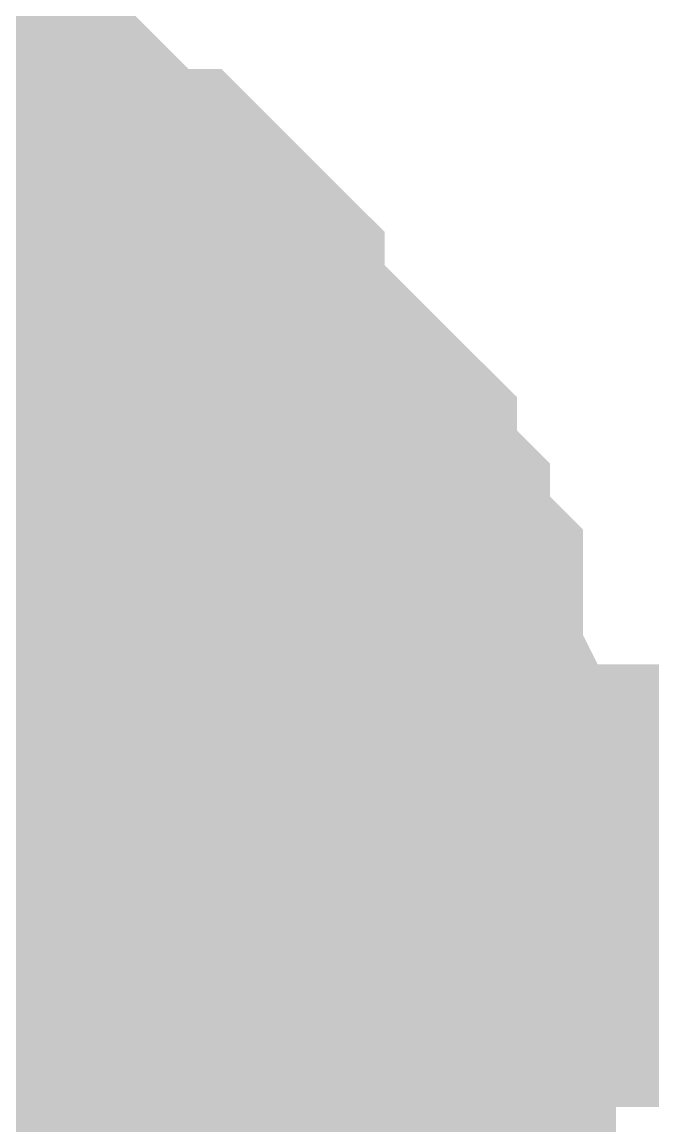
# Model space of a CAD drawing. Header units: inches. Extents: x 0 to 594, y 0 to 420.
# Drawn here: x 502.766 to 503.193, y 227.33 to 228.077 of the extents above; entities that cross this region are included whole.
import ezdxf

# ---------------------------------------------------------------- set-up
doc = ezdxf.new("R2010")
doc.units = ezdxf.units.IN
doc.layers.add('Sheet', color=255, linetype='Continuous')

msp = doc.modelspace()

# ---------------------------------------------------------------- linework, layer by layer
at = {"layer": 'Sheet'}
for points in [[(502.61539, 228.00768, 0.29972, 0.29972, 0), (502.63778, 227.98528, 0.29972, 0.29972, 0), (502.66018, 227.98528, 0.29972, 0.29972, 0), (502.68258, 227.98528, 0.29972, 0.29972, 0), (502.70498, 227.96288, 0.29972, 0.29972, 0), (502.72738, 227.96288, 0.29972, 0.29972, 0), (502.74977, 227.94049, 0.29972, 0.29972, 0), (502.77217, 227.94049, 0.29972, 0.29972, 0), (502.79457, 227.91809, 0.29972, 0.29972, 0), (502.81697, 227.89569, 0.29972, 0.29972, 0), (502.83937, 227.89569, 0.29972, 0.29972, 0), (502.86177, 227.87329, 0.29972, 0.29972, 0), (502.86177, 227.8509, 0.29972, 0.29972, 0), (502.88416, 227.8285, 0.29972, 0.29972, 0), (502.90656, 227.8061, 0.29972, 0.29972, 0), (502.92896, 227.7837, 0.29972, 0.29972, 0), (502.92896, 227.7837, 0.29972, 0.29972, 0), (502.95136, 227.76131, 0.29972, 0.29972, 0), (502.95136, 227.73891, 0.29972, 0.29972, 0), (502.97376, 227.71651, 0.29972, 0.29972, 0), (502.97376, 227.69411, 0.29972, 0.29972, 0), (502.99615, 227.67172, 0.29972, 0.29972, 0), (502.99615, 227.64932, 0.29972, 0.29972, 0), (502.99615, 227.62692, 0.29972, 0.29972, 0), (503.01855, 227.58212, 0.29972, 0.29972, 0), (503.01855, 227.55973, 0.29972, 0.29972, 0), (503.01855, 227.53733, 0.29972, 0.29972, 0), (503.01855, 227.51493, 0.29972, 0.29972, 0), (503.01855, 227.49253, 0.29972, 0.29972, 0)], [(502.61539, 228.00768, 0.29972, 0.29972, 0), (502.63778, 227.98528, 0.29972, 0.29972, 0), (502.66018, 227.98528, 0.29972, 0.29972, 0), (502.68258, 227.98528, 0.29972, 0.29972, 0), (502.70498, 227.96288, 0.29972, 0.29972, 0), (502.72738, 227.96288, 0.29972, 0.29972, 0), (502.74977, 227.94049, 0.29972, 0.29972, 0), (502.77217, 227.94049, 0.29972, 0.29972, 0), (502.79457, 227.91809, 0.29972, 0.29972, 0), (502.81697, 227.89569, 0.29972, 0.29972, 0), (502.83937, 227.89569, 0.29972, 0.29972, 0), (502.86177, 227.87329, 0.29972, 0.29972, 0), (502.86177, 227.8509, 0.29972, 0.29972, 0), (502.88416, 227.8285, 0.29972, 0.29972, 0), (502.90656, 227.8061, 0.29972, 0.29972, 0), (502.92896, 227.7837, 0.29972, 0.29972, 0), (502.92896, 227.7837, 0.29972, 0.29972, 0), (502.95136, 227.76131, 0.29972, 0.29972, 0), (502.95136, 227.73891, 0.29972, 0.29972, 0), (502.97376, 227.71651, 0.29972, 0.29972, 0), (502.97376, 227.69411, 0.29972, 0.29972, 0), (502.99615, 227.67172, 0.29972, 0.29972, 0), (502.99615, 227.64932, 0.29972, 0.29972, 0), (502.99615, 227.62692, 0.29972, 0.29972, 0), (503.01855, 227.58212, 0.29972, 0.29972, 0), (503.01855, 227.55973, 0.29972, 0.29972, 0), (503.01855, 227.53733, 0.29972, 0.29972, 0), (503.01855, 227.51493, 0.29972, 0.29972, 0), (503.01855, 227.49253, 0.29972, 0.29972, 0)], [(502.61539, 228.00768, 0.29972, 0.29972, 0), (502.63778, 227.98528, 0.29972, 0.29972, 0), (502.66018, 227.98528, 0.29972, 0.29972, 0), (502.68258, 227.98528, 0.29972, 0.29972, 0), (502.70498, 227.96288, 0.29972, 0.29972, 0), (502.72738, 227.96288, 0.29972, 0.29972, 0), (502.74977, 227.94049, 0.29972, 0.29972, 0), (502.77217, 227.94049, 0.29972, 0.29972, 0), (502.79457, 227.91809, 0.29972, 0.29972, 0), (502.81697, 227.89569, 0.29972, 0.29972, 0), (502.83937, 227.89569, 0.29972, 0.29972, 0), (502.86177, 227.87329, 0.29972, 0.29972, 0), (502.86177, 227.8509, 0.29972, 0.29972, 0), (502.88416, 227.8285, 0.29972, 0.29972, 0), (502.90656, 227.8061, 0.29972, 0.29972, 0), (502.92896, 227.7837, 0.29972, 0.29972, 0), (502.92896, 227.7837, 0.29972, 0.29972, 0), (502.95136, 227.76131, 0.29972, 0.29972, 0), (502.95136, 227.73891, 0.29972, 0.29972, 0), (502.97376, 227.71651, 0.29972, 0.29972, 0), (502.97376, 227.69411, 0.29972, 0.29972, 0), (502.99615, 227.67172, 0.29972, 0.29972, 0), (502.99615, 227.64932, 0.29972, 0.29972, 0), (502.99615, 227.62692, 0.29972, 0.29972, 0), (503.01855, 227.58212, 0.29972, 0.29972, 0), (503.01855, 227.55973, 0.29972, 0.29972, 0), (503.01855, 227.53733, 0.29972, 0.29972, 0), (503.01855, 227.51493, 0.29972, 0.29972, 0), (503.01855, 227.49253, 0.29972, 0.29972, 0)], [(502.61539, 228.00768, 0.29972, 0.29972, 0), (502.63778, 227.98528, 0.29972, 0.29972, 0), (502.66018, 227.98528, 0.29972, 0.29972, 0), (502.68258, 227.98528, 0.29972, 0.29972, 0), (502.70498, 227.96288, 0.29972, 0.29972, 0), (502.72738, 227.96288, 0.29972, 0.29972, 0), (502.74977, 227.94049, 0.29972, 0.29972, 0), (502.77217, 227.94049, 0.29972, 0.29972, 0), (502.79457, 227.91809, 0.29972, 0.29972, 0), (502.81697, 227.89569, 0.29972, 0.29972, 0), (502.83937, 227.89569, 0.29972, 0.29972, 0), (502.86177, 227.87329, 0.29972, 0.29972, 0), (502.86177, 227.8509, 0.29972, 0.29972, 0), (502.88416, 227.8285, 0.29972, 0.29972, 0), (502.90656, 227.8061, 0.29972, 0.29972, 0), (502.92896, 227.7837, 0.29972, 0.29972, 0), (502.92896, 227.7837, 0.29972, 0.29972, 0), (502.95136, 227.76131, 0.29972, 0.29972, 0), (502.95136, 227.73891, 0.29972, 0.29972, 0), (502.97376, 227.71651, 0.29972, 0.29972, 0), (502.97376, 227.69411, 0.29972, 0.29972, 0), (502.99615, 227.67172, 0.29972, 0.29972, 0), (502.99615, 227.64932, 0.29972, 0.29972, 0), (502.99615, 227.62692, 0.29972, 0.29972, 0), (503.01855, 227.58212, 0.29972, 0.29972, 0), (503.01855, 227.55973, 0.29972, 0.29972, 0), (503.01855, 227.53733, 0.29972, 0.29972, 0), (503.01855, 227.51493, 0.29972, 0.29972, 0), (503.01855, 227.49253, 0.29972, 0.29972, 0)], [(502.61539, 228.00768, 0.29972, 0.29972, 0), (502.63778, 227.98528, 0.29972, 0.29972, 0), (502.66018, 227.98528, 0.29972, 0.29972, 0), (502.68258, 227.98528, 0.29972, 0.29972, 0), (502.70498, 227.96288, 0.29972, 0.29972, 0), (502.72738, 227.96288, 0.29972, 0.29972, 0), (502.74977, 227.94049, 0.29972, 0.29972, 0), (502.77217, 227.94049, 0.29972, 0.29972, 0), (502.79457, 227.91809, 0.29972, 0.29972, 0), (502.81697, 227.89569, 0.29972, 0.29972, 0), (502.83937, 227.89569, 0.29972, 0.29972, 0), (502.86177, 227.87329, 0.29972, 0.29972, 0), (502.86177, 227.8509, 0.29972, 0.29972, 0), (502.88416, 227.8285, 0.29972, 0.29972, 0), (502.90656, 227.8061, 0.29972, 0.29972, 0), (502.92896, 227.7837, 0.29972, 0.29972, 0), (502.92896, 227.7837, 0.29972, 0.29972, 0), (502.95136, 227.76131, 0.29972, 0.29972, 0), (502.95136, 227.73891, 0.29972, 0.29972, 0), (502.97376, 227.71651, 0.29972, 0.29972, 0), (502.97376, 227.69411, 0.29972, 0.29972, 0), (502.99615, 227.67172, 0.29972, 0.29972, 0), (502.99615, 227.64932, 0.29972, 0.29972, 0), (502.99615, 227.62692, 0.29972, 0.29972, 0), (503.01855, 227.58212, 0.29972, 0.29972, 0), (503.01855, 227.55973, 0.29972, 0.29972, 0), (503.01855, 227.53733, 0.29972, 0.29972, 0), (503.01855, 227.51493, 0.29972, 0.29972, 0), (503.01855, 227.49253, 0.29972, 0.29972, 0)], [(502.61539, 228.00768, 0.29972, 0.29972, 0), (502.63778, 227.98528, 0.29972, 0.29972, 0), (502.66018, 227.98528, 0.29972, 0.29972, 0), (502.68258, 227.98528, 0.29972, 0.29972, 0), (502.70498, 227.96288, 0.29972, 0.29972, 0), (502.72738, 227.96288, 0.29972, 0.29972, 0), (502.74977, 227.94049, 0.29972, 0.29972, 0), (502.77217, 227.94049, 0.29972, 0.29972, 0), (502.79457, 227.91809, 0.29972, 0.29972, 0), (502.81697, 227.89569, 0.29972, 0.29972, 0), (502.83937, 227.89569, 0.29972, 0.29972, 0), (502.86177, 227.87329, 0.29972, 0.29972, 0), (502.86177, 227.8509, 0.29972, 0.29972, 0), (502.88416, 227.8285, 0.29972, 0.29972, 0), (502.90656, 227.8061, 0.29972, 0.29972, 0), (502.92896, 227.7837, 0.29972, 0.29972, 0), (502.92896, 227.7837, 0.29972, 0.29972, 0), (502.95136, 227.76131, 0.29972, 0.29972, 0), (502.95136, 227.73891, 0.29972, 0.29972, 0), (502.97376, 227.71651, 0.29972, 0.29972, 0), (502.97376, 227.69411, 0.29972, 0.29972, 0), (502.99615, 227.67172, 0.29972, 0.29972, 0), (502.99615, 227.64932, 0.29972, 0.29972, 0), (502.99615, 227.62692, 0.29972, 0.29972, 0), (503.01855, 227.58212, 0.29972, 0.29972, 0), (503.01855, 227.55973, 0.29972, 0.29972, 0), (503.01855, 227.53733, 0.29972, 0.29972, 0), (503.01855, 227.51493, 0.29972, 0.29972, 0), (503.01855, 227.49253, 0.29972, 0.29972, 0)], [(502.61539, 228.00768, 0.29972, 0.29972, 0), (502.63778, 227.98528, 0.29972, 0.29972, 0), (502.66018, 227.98528, 0.29972, 0.29972, 0), (502.68258, 227.98528, 0.29972, 0.29972, 0), (502.70498, 227.96288, 0.29972, 0.29972, 0), (502.72738, 227.96288, 0.29972, 0.29972, 0), (502.74977, 227.94049, 0.29972, 0.29972, 0), (502.77217, 227.94049, 0.29972, 0.29972, 0), (502.79457, 227.91809, 0.29972, 0.29972, 0), (502.81697, 227.89569, 0.29972, 0.29972, 0), (502.83937, 227.89569, 0.29972, 0.29972, 0), (502.86177, 227.87329, 0.29972, 0.29972, 0), (502.86177, 227.8509, 0.29972, 0.29972, 0), (502.88416, 227.8285, 0.29972, 0.29972, 0), (502.90656, 227.8061, 0.29972, 0.29972, 0), (502.92896, 227.7837, 0.29972, 0.29972, 0), (502.92896, 227.7837, 0.29972, 0.29972, 0), (502.95136, 227.76131, 0.29972, 0.29972, 0), (502.95136, 227.73891, 0.29972, 0.29972, 0), (502.97376, 227.71651, 0.29972, 0.29972, 0), (502.97376, 227.69411, 0.29972, 0.29972, 0), (502.99615, 227.67172, 0.29972, 0.29972, 0), (502.99615, 227.64932, 0.29972, 0.29972, 0), (502.99615, 227.62692, 0.29972, 0.29972, 0), (503.01855, 227.58212, 0.29972, 0.29972, 0), (503.01855, 227.55973, 0.29972, 0.29972, 0), (503.01855, 227.53733, 0.29972, 0.29972, 0), (503.01855, 227.51493, 0.29972, 0.29972, 0), (503.01855, 227.49253, 0.29972, 0.29972, 0)], [(502.70498, 227.96288, 0.09906, 0.09906, 0), (502.72738, 227.96288, 0.09906, 0.09906, 0), (502.74977, 227.94049, 0.09906, 0.09906, 0), (502.77217, 227.94049, 0.09906, 0.09906, 0), (502.79457, 227.91809, 0.09906, 0.09906, 0), (502.81697, 227.89569, 0.09906, 0.09906, 0), (502.83937, 227.89569, 0.09906, 0.09906, 0), (502.86177, 227.87329, 0.09906, 0.09906, 0), (502.86177, 227.8509, 0.09906, 0.09906, 0), (502.88416, 227.8285, 0.09906, 0.09906, 0), (502.90656, 227.8061, 0.09906, 0.09906, 0), (502.92896, 227.7837, 0.09906, 0.09906, 0), (502.92896, 227.7837, 0.09906, 0.09906, 0), (502.95136, 227.76131, 0.09906, 0.09906, 0), (502.95136, 227.73891, 0.09906, 0.09906, 0), (502.97376, 227.71651, 0.09906, 0.09906, 0), (502.97376, 227.69411, 0.09906, 0.09906, 0), (502.99615, 227.67172, 0.09906, 0.09906, 0), (502.99615, 227.64932, 0.09906, 0.09906, 0), (502.99615, 227.62692, 0.09906, 0.09906, 0), (503.01855, 227.58212, 0.09906, 0.09906, 0), (503.01855, 227.55973, 0.09906, 0.09906, 0), (503.01855, 227.53733, 0.09906, 0.09906, 0), (503.01855, 227.51493, 0.09906, 0.09906, 0), (503.01855, 227.49253, 0.09906, 0.09906, 0)], [(502.70498, 227.96288, 0.09906, 0.09906, 0), (502.72738, 227.96288, 0.09906, 0.09906, 0), (502.74977, 227.94049, 0.09906, 0.09906, 0), (502.77217, 227.94049, 0.09906, 0.09906, 0), (502.79457, 227.91809, 0.09906, 0.09906, 0), (502.81697, 227.89569, 0.09906, 0.09906, 0), (502.83937, 227.89569, 0.09906, 0.09906, 0), (502.86177, 227.87329, 0.09906, 0.09906, 0), (502.86177, 227.8509, 0.09906, 0.09906, 0), (502.88416, 227.8285, 0.09906, 0.09906, 0), (502.90656, 227.8061, 0.09906, 0.09906, 0), (502.92896, 227.7837, 0.09906, 0.09906, 0), (502.92896, 227.7837, 0.09906, 0.09906, 0), (502.95136, 227.76131, 0.09906, 0.09906, 0), (502.95136, 227.73891, 0.09906, 0.09906, 0), (502.97376, 227.71651, 0.09906, 0.09906, 0), (502.97376, 227.69411, 0.09906, 0.09906, 0), (502.99615, 227.67172, 0.09906, 0.09906, 0), (502.99615, 227.64932, 0.09906, 0.09906, 0), (502.99615, 227.62692, 0.09906, 0.09906, 0), (503.01855, 227.58212, 0.09906, 0.09906, 0), (503.01855, 227.55973, 0.09906, 0.09906, 0), (503.01855, 227.53733, 0.09906, 0.09906, 0), (503.01855, 227.51493, 0.09906, 0.09906, 0), (503.01855, 227.49253, 0.09906, 0.09906, 0)], [(502.70498, 227.96288, 0.09906, 0.09906, 0), (502.72738, 227.96288, 0.09906, 0.09906, 0), (502.74977, 227.94049, 0.09906, 0.09906, 0), (502.77217, 227.94049, 0.09906, 0.09906, 0), (502.79457, 227.91809, 0.09906, 0.09906, 0), (502.81697, 227.89569, 0.09906, 0.09906, 0), (502.83937, 227.89569, 0.09906, 0.09906, 0), (502.86177, 227.87329, 0.09906, 0.09906, 0), (502.86177, 227.8509, 0.09906, 0.09906, 0), (502.88416, 227.8285, 0.09906, 0.09906, 0), (502.90656, 227.8061, 0.09906, 0.09906, 0), (502.92896, 227.7837, 0.09906, 0.09906, 0), (502.92896, 227.7837, 0.09906, 0.09906, 0), (502.95136, 227.76131, 0.09906, 0.09906, 0), (502.95136, 227.73891, 0.09906, 0.09906, 0), (502.97376, 227.71651, 0.09906, 0.09906, 0), (502.97376, 227.69411, 0.09906, 0.09906, 0), (502.99615, 227.67172, 0.09906, 0.09906, 0), (502.99615, 227.64932, 0.09906, 0.09906, 0), (502.99615, 227.62692, 0.09906, 0.09906, 0), (503.01855, 227.58212, 0.09906, 0.09906, 0), (503.01855, 227.55973, 0.09906, 0.09906, 0), (503.01855, 227.53733, 0.09906, 0.09906, 0), (503.01855, 227.51493, 0.09906, 0.09906, 0), (503.01855, 227.49253, 0.09906, 0.09906, 0)], [(502.70498, 227.96288, 0.09906, 0.09906, 0), (502.72738, 227.96288, 0.09906, 0.09906, 0), (502.74977, 227.94049, 0.09906, 0.09906, 0), (502.77217, 227.94049, 0.09906, 0.09906, 0), (502.79457, 227.91809, 0.09906, 0.09906, 0), (502.81697, 227.89569, 0.09906, 0.09906, 0), (502.83937, 227.89569, 0.09906, 0.09906, 0), (502.86177, 227.87329, 0.09906, 0.09906, 0), (502.86177, 227.8509, 0.09906, 0.09906, 0), (502.88416, 227.8285, 0.09906, 0.09906, 0), (502.90656, 227.8061, 0.09906, 0.09906, 0), (502.92896, 227.7837, 0.09906, 0.09906, 0), (502.92896, 227.7837, 0.09906, 0.09906, 0), (502.95136, 227.76131, 0.09906, 0.09906, 0), (502.95136, 227.73891, 0.09906, 0.09906, 0), (502.97376, 227.71651, 0.09906, 0.09906, 0), (502.97376, 227.69411, 0.09906, 0.09906, 0), (502.99615, 227.67172, 0.09906, 0.09906, 0), (502.99615, 227.64932, 0.09906, 0.09906, 0), (502.99615, 227.62692, 0.09906, 0.09906, 0), (503.01855, 227.58212, 0.09906, 0.09906, 0), (503.01855, 227.55973, 0.09906, 0.09906, 0), (503.01855, 227.53733, 0.09906, 0.09906, 0), (503.01855, 227.51493, 0.09906, 0.09906, 0), (503.01855, 227.49253, 0.09906, 0.09906, 0)], [(502.70498, 227.96288, 0.09906, 0.09906, 0), (502.72738, 227.96288, 0.09906, 0.09906, 0), (502.74977, 227.94049, 0.09906, 0.09906, 0), (502.77217, 227.94049, 0.09906, 0.09906, 0), (502.79457, 227.91809, 0.09906, 0.09906, 0), (502.81697, 227.89569, 0.09906, 0.09906, 0), (502.83937, 227.89569, 0.09906, 0.09906, 0), (502.86177, 227.87329, 0.09906, 0.09906, 0), (502.86177, 227.8509, 0.09906, 0.09906, 0), (502.88416, 227.8285, 0.09906, 0.09906, 0), (502.90656, 227.8061, 0.09906, 0.09906, 0), (502.92896, 227.7837, 0.09906, 0.09906, 0), (502.92896, 227.7837, 0.09906, 0.09906, 0), (502.95136, 227.76131, 0.09906, 0.09906, 0), (502.95136, 227.73891, 0.09906, 0.09906, 0), (502.97376, 227.71651, 0.09906, 0.09906, 0), (502.97376, 227.69411, 0.09906, 0.09906, 0), (502.99615, 227.67172, 0.09906, 0.09906, 0), (502.99615, 227.64932, 0.09906, 0.09906, 0), (502.99615, 227.62692, 0.09906, 0.09906, 0), (503.01855, 227.58212, 0.09906, 0.09906, 0), (503.01855, 227.55973, 0.09906, 0.09906, 0), (503.01855, 227.53733, 0.09906, 0.09906, 0), (503.01855, 227.51493, 0.09906, 0.09906, 0), (503.01855, 227.49253, 0.09906, 0.09906, 0)], [(502.70498, 227.96288, 0.09906, 0.09906, 0), (502.72738, 227.96288, 0.09906, 0.09906, 0), (502.74977, 227.94049, 0.09906, 0.09906, 0), (502.77217, 227.94049, 0.09906, 0.09906, 0), (502.79457, 227.91809, 0.09906, 0.09906, 0), (502.81697, 227.89569, 0.09906, 0.09906, 0), (502.83937, 227.89569, 0.09906, 0.09906, 0), (502.86177, 227.87329, 0.09906, 0.09906, 0), (502.86177, 227.8509, 0.09906, 0.09906, 0), (502.88416, 227.8285, 0.09906, 0.09906, 0), (502.90656, 227.8061, 0.09906, 0.09906, 0), (502.92896, 227.7837, 0.09906, 0.09906, 0), (502.92896, 227.7837, 0.09906, 0.09906, 0), (502.95136, 227.76131, 0.09906, 0.09906, 0), (502.95136, 227.73891, 0.09906, 0.09906, 0), (502.97376, 227.71651, 0.09906, 0.09906, 0), (502.97376, 227.69411, 0.09906, 0.09906, 0), (502.99615, 227.67172, 0.09906, 0.09906, 0), (502.99615, 227.64932, 0.09906, 0.09906, 0), (502.99615, 227.62692, 0.09906, 0.09906, 0), (503.01855, 227.58212, 0.09906, 0.09906, 0), (503.01855, 227.55973, 0.09906, 0.09906, 0), (503.01855, 227.53733, 0.09906, 0.09906, 0), (503.01855, 227.51493, 0.09906, 0.09906, 0), (503.01855, 227.49253, 0.09906, 0.09906, 0)], [(502.70498, 227.96288, 0.09906, 0.09906, 0), (502.72738, 227.96288, 0.09906, 0.09906, 0), (502.74977, 227.94049, 0.09906, 0.09906, 0), (502.77217, 227.94049, 0.09906, 0.09906, 0), (502.79457, 227.91809, 0.09906, 0.09906, 0), (502.81697, 227.89569, 0.09906, 0.09906, 0), (502.83937, 227.89569, 0.09906, 0.09906, 0), (502.86177, 227.87329, 0.09906, 0.09906, 0), (502.86177, 227.8509, 0.09906, 0.09906, 0), (502.88416, 227.8285, 0.09906, 0.09906, 0), (502.90656, 227.8061, 0.09906, 0.09906, 0), (502.92896, 227.7837, 0.09906, 0.09906, 0), (502.92896, 227.7837, 0.09906, 0.09906, 0), (502.95136, 227.76131, 0.09906, 0.09906, 0), (502.95136, 227.73891, 0.09906, 0.09906, 0), (502.97376, 227.71651, 0.09906, 0.09906, 0), (502.97376, 227.69411, 0.09906, 0.09906, 0), (502.99615, 227.67172, 0.09906, 0.09906, 0), (502.99615, 227.64932, 0.09906, 0.09906, 0), (502.99615, 227.62692, 0.09906, 0.09906, 0), (503.01855, 227.58212, 0.09906, 0.09906, 0), (503.01855, 227.55973, 0.09906, 0.09906, 0), (503.01855, 227.53733, 0.09906, 0.09906, 0), (503.01855, 227.51493, 0.09906, 0.09906, 0), (503.01855, 227.49253, 0.09906, 0.09906, 0)], [(502.50339, 227.49253, 0.29972, 0.29972, 0), (517.51018, 227.49253, 0.29972, 0.29972, 0), (532.51697, 227.49253, 0.29972, 0.29972, 0), (545.01516, 227.49253, 0.29972, 0.29972, 0)], [(503.01855, 227.49253, 0.29972, 0.29972, 0), (503.01855, 227.47014, 0.29972, 0.29972, 0), (503.01855, 227.44774, 0.29972, 0.29972, 0), (503.01855, 227.40294, 0.29972, 0.29972, 0), (503.01855, 227.38055, 0.29972, 0.29972, 0), (502.99615, 227.35815, 0.29972, 0.29972, 0), (502.99615, 227.33575, 0.29972, 0.29972, 0), (502.99615, 227.31335, 0.29972, 0.29972, 0), (502.97376, 227.29096, 0.29972, 0.29972, 0), (502.97376, 227.26856, 0.29972, 0.29972, 0), (502.95136, 227.24616, 0.29972, 0.29972, 0), (502.95136, 227.22376, 0.29972, 0.29972, 0), (502.92896, 227.20137, 0.29972, 0.29972, 0), (502.92896, 227.17897, 0.29972, 0.29972, 0)], [(503.01855, 227.49253, 0.29972, 0.29972, 0), (503.01855, 227.47014, 0.29972, 0.29972, 0), (503.01855, 227.44774, 0.29972, 0.29972, 0), (503.01855, 227.40294, 0.29972, 0.29972, 0), (503.01855, 227.38055, 0.29972, 0.29972, 0), (502.99615, 227.35815, 0.29972, 0.29972, 0), (502.99615, 227.33575, 0.29972, 0.29972, 0), (502.99615, 227.31335, 0.29972, 0.29972, 0), (502.97376, 227.29096, 0.29972, 0.29972, 0), (502.97376, 227.26856, 0.29972, 0.29972, 0), (502.95136, 227.24616, 0.29972, 0.29972, 0), (502.95136, 227.22376, 0.29972, 0.29972, 0), (502.92896, 227.20137, 0.29972, 0.29972, 0), (502.92896, 227.17897, 0.29972, 0.29972, 0)], [(503.01855, 227.49253, 0.29972, 0.29972, 0), (503.01855, 227.47014, 0.29972, 0.29972, 0), (503.01855, 227.44774, 0.29972, 0.29972, 0), (503.01855, 227.40294, 0.29972, 0.29972, 0), (503.01855, 227.38055, 0.29972, 0.29972, 0), (502.99615, 227.35815, 0.29972, 0.29972, 0), (502.99615, 227.33575, 0.29972, 0.29972, 0), (502.99615, 227.31335, 0.29972, 0.29972, 0), (502.97376, 227.29096, 0.29972, 0.29972, 0), (502.97376, 227.26856, 0.29972, 0.29972, 0), (502.95136, 227.24616, 0.29972, 0.29972, 0), (502.95136, 227.22376, 0.29972, 0.29972, 0), (502.92896, 227.20137, 0.29972, 0.29972, 0), (502.92896, 227.17897, 0.29972, 0.29972, 0)], [(503.01855, 227.49253, 0.29972, 0.29972, 0), (503.01855, 227.47014, 0.29972, 0.29972, 0), (503.01855, 227.44774, 0.29972, 0.29972, 0), (503.01855, 227.40294, 0.29972, 0.29972, 0), (503.01855, 227.38055, 0.29972, 0.29972, 0), (502.99615, 227.35815, 0.29972, 0.29972, 0), (502.99615, 227.33575, 0.29972, 0.29972, 0), (502.99615, 227.31335, 0.29972, 0.29972, 0), (502.97376, 227.29096, 0.29972, 0.29972, 0), (502.97376, 227.26856, 0.29972, 0.29972, 0), (502.95136, 227.24616, 0.29972, 0.29972, 0), (502.95136, 227.22376, 0.29972, 0.29972, 0), (502.92896, 227.20137, 0.29972, 0.29972, 0), (502.92896, 227.17897, 0.29972, 0.29972, 0)], [(503.01855, 227.49253, 0.29972, 0.29972, 0), (503.01855, 227.47014, 0.29972, 0.29972, 0), (503.01855, 227.44774, 0.29972, 0.29972, 0), (503.01855, 227.40294, 0.29972, 0.29972, 0), (503.01855, 227.38055, 0.29972, 0.29972, 0), (502.99615, 227.35815, 0.29972, 0.29972, 0), (502.99615, 227.33575, 0.29972, 0.29972, 0), (502.99615, 227.31335, 0.29972, 0.29972, 0), (502.97376, 227.29096, 0.29972, 0.29972, 0), (502.97376, 227.26856, 0.29972, 0.29972, 0), (502.95136, 227.24616, 0.29972, 0.29972, 0), (502.95136, 227.22376, 0.29972, 0.29972, 0), (502.92896, 227.20137, 0.29972, 0.29972, 0), (502.92896, 227.17897, 0.29972, 0.29972, 0)], [(503.01855, 227.49253, 0.29972, 0.29972, 0), (503.01855, 227.47014, 0.29972, 0.29972, 0), (503.01855, 227.44774, 0.29972, 0.29972, 0), (503.01855, 227.40294, 0.29972, 0.29972, 0), (503.01855, 227.38055, 0.29972, 0.29972, 0), (502.99615, 227.35815, 0.29972, 0.29972, 0), (502.99615, 227.33575, 0.29972, 0.29972, 0), (502.99615, 227.31335, 0.29972, 0.29972, 0), (502.97376, 227.29096, 0.29972, 0.29972, 0), (502.97376, 227.26856, 0.29972, 0.29972, 0), (502.95136, 227.24616, 0.29972, 0.29972, 0), (502.95136, 227.22376, 0.29972, 0.29972, 0), (502.92896, 227.20137, 0.29972, 0.29972, 0), (502.92896, 227.17897, 0.29972, 0.29972, 0)], [(503.01855, 227.49253, 0.29972, 0.29972, 0), (503.01855, 227.47014, 0.29972, 0.29972, 0), (503.01855, 227.44774, 0.29972, 0.29972, 0), (503.01855, 227.40294, 0.29972, 0.29972, 0), (503.01855, 227.38055, 0.29972, 0.29972, 0), (502.99615, 227.35815, 0.29972, 0.29972, 0), (502.99615, 227.33575, 0.29972, 0.29972, 0), (502.99615, 227.31335, 0.29972, 0.29972, 0), (502.97376, 227.29096, 0.29972, 0.29972, 0), (502.97376, 227.26856, 0.29972, 0.29972, 0), (502.95136, 227.24616, 0.29972, 0.29972, 0), (502.95136, 227.22376, 0.29972, 0.29972, 0), (502.92896, 227.20137, 0.29972, 0.29972, 0), (502.92896, 227.17897, 0.29972, 0.29972, 0)], [(503.01855, 227.49253, 0.29972, 0.29972, 0), (503.01855, 227.49253, 0.29972, 0.29972, 0), (503.01855, 227.49253, 0.29972, 0.29972, 0), (503.01855, 227.49253, 0.29972, 0.29972, 0), (503.01855, 227.49253, 0.29972, 0.29972, 0), (503.01855, 227.49253, 0.29972, 0.29972, 0), (503.01855, 227.49253, 0.29972, 0.29972, 0), (503.01855, 227.49253, 0.29972, 0.29972, 0), (503.01855, 227.49253, 0.29972, 0.29972, 0), (503.01855, 227.49253, 0.29972, 0.29972, 0), (503.01855, 227.49253, 0.29972, 0.29972, 0), (503.01855, 227.49253, 0.29972, 0.29972, 0), (503.01855, 227.49253, 0.29972, 0.29972, 0), (503.01855, 227.49253, 0.29972, 0.29972, 0), (503.01855, 227.49253, 0.29972, 0.29972, 0), (503.01855, 227.49253, 0.29972, 0.29972, 0), (503.01855, 227.49253, 0.29972, 0.29972, 0), (503.01855, 227.49253, 0.29972, 0.29972, 0), (503.01855, 227.49253, 0.29972, 0.29972, 0), (503.01855, 227.49253, 0.29972, 0.29972, 0), (503.01855, 227.49253, 0.29972, 0.29972, 0), (503.01855, 227.49253, 0.29972, 0.29972, 0), (503.01855, 227.49253, 0.29972, 0.29972, 0), (503.01855, 227.49253, 0.29972, 0.29972, 0), (503.01855, 227.49253, 0.29972, 0.29972, 0), (503.01855, 227.49253, 0.29972, 0.29972, 0), (503.01855, 227.49253, 0.29972, 0.29972, 0), (503.01855, 227.49253, 0.29972, 0.29972, 0), (503.01855, 227.49253, 0.29972, 0.29972, 0), (503.01855, 227.49253, 0.29972, 0.29972, 0), (503.01855, 227.49253, 0.29972, 0.29972, 0), (503.01855, 227.49253, 0.29972, 0.29972, 0), (503.01855, 227.49253, 0.29972, 0.29972, 0)], [(503.01855, 227.49253, 0.29972, 0.29972, 0), (503.01855, 227.49253, 0.29972, 0.29972, 0)], [(503.01855, 227.49253, 0.29972, 0.29972, 0), (503.01855, 227.49253, 0.29972, 0.29972, 0), (503.01855, 227.49253, 0.29972, 0.29972, 0), (503.01855, 227.49253, 0.29972, 0.29972, 0), (503.01855, 227.49253, 0.29972, 0.29972, 0), (503.01855, 227.49253, 0.29972, 0.29972, 0), (503.01855, 227.49253, 0.29972, 0.29972, 0), (503.01855, 227.49253, 0.29972, 0.29972, 0), (503.01855, 227.49253, 0.29972, 0.29972, 0), (503.01855, 227.49253, 0.29972, 0.29972, 0), (503.01855, 227.49253, 0.29972, 0.29972, 0), (503.01855, 227.49253, 0.29972, 0.29972, 0), (503.01855, 227.49253, 0.29972, 0.29972, 0), (503.01855, 227.49253, 0.29972, 0.29972, 0), (503.01855, 227.49253, 0.29972, 0.29972, 0), (503.01855, 227.49253, 0.29972, 0.29972, 0), (503.01855, 227.49253, 0.29972, 0.29972, 0), (503.01855, 227.49253, 0.29972, 0.29972, 0), (503.01855, 227.49253, 0.29972, 0.29972, 0), (503.01855, 227.49253, 0.29972, 0.29972, 0), (503.01855, 227.49253, 0.29972, 0.29972, 0), (503.01855, 227.49253, 0.29972, 0.29972, 0), (503.01855, 227.49253, 0.29972, 0.29972, 0), (503.01855, 227.49253, 0.29972, 0.29972, 0), (503.01855, 227.49253, 0.29972, 0.29972, 0), (503.01855, 227.49253, 0.29972, 0.29972, 0), (503.01855, 227.49253, 0.29972, 0.29972, 0), (503.01855, 227.49253, 0.29972, 0.29972, 0), (503.01855, 227.49253, 0.29972, 0.29972, 0), (503.01855, 227.49253, 0.29972, 0.29972, 0), (503.01855, 227.49253, 0.29972, 0.29972, 0), (503.01855, 227.49253, 0.29972, 0.29972, 0), (503.01855, 227.49253, 0.29972, 0.29972, 0)], [(503.01855, 227.49253, 0.29972, 0.29972, 0), (503.01855, 227.49253, 0.29972, 0.29972, 0)], [(503.01855, 227.49253, 0.29972, 0.29972, 0), (503.01855, 227.49253, 0.29972, 0.29972, 0), (503.01855, 227.49253, 0.29972, 0.29972, 0), (503.01855, 227.49253, 0.29972, 0.29972, 0), (503.01855, 227.49253, 0.29972, 0.29972, 0), (503.01855, 227.49253, 0.29972, 0.29972, 0), (503.01855, 227.49253, 0.29972, 0.29972, 0), (503.01855, 227.49253, 0.29972, 0.29972, 0), (503.01855, 227.49253, 0.29972, 0.29972, 0), (503.01855, 227.49253, 0.29972, 0.29972, 0), (503.01855, 227.49253, 0.29972, 0.29972, 0), (503.01855, 227.49253, 0.29972, 0.29972, 0), (503.01855, 227.49253, 0.29972, 0.29972, 0), (503.01855, 227.49253, 0.29972, 0.29972, 0), (503.01855, 227.49253, 0.29972, 0.29972, 0), (503.01855, 227.49253, 0.29972, 0.29972, 0), (503.01855, 227.49253, 0.29972, 0.29972, 0), (503.01855, 227.49253, 0.29972, 0.29972, 0), (503.01855, 227.49253, 0.29972, 0.29972, 0), (503.01855, 227.49253, 0.29972, 0.29972, 0), (503.01855, 227.49253, 0.29972, 0.29972, 0), (503.01855, 227.49253, 0.29972, 0.29972, 0), (503.01855, 227.49253, 0.29972, 0.29972, 0), (503.01855, 227.49253, 0.29972, 0.29972, 0), (503.01855, 227.49253, 0.29972, 0.29972, 0), (503.01855, 227.49253, 0.29972, 0.29972, 0), (503.01855, 227.49253, 0.29972, 0.29972, 0), (503.01855, 227.49253, 0.29972, 0.29972, 0), (503.01855, 227.49253, 0.29972, 0.29972, 0), (503.01855, 227.49253, 0.29972, 0.29972, 0), (503.01855, 227.49253, 0.29972, 0.29972, 0), (503.01855, 227.49253, 0.29972, 0.29972, 0), (503.01855, 227.49253, 0.29972, 0.29972, 0)], [(503.01855, 227.49253, 0.29972, 0.29972, 0), (503.01855, 227.49253, 0.29972, 0.29972, 0)], [(503.01855, 227.49253, 0.29972, 0.29972, 0), (503.01855, 227.49253, 0.29972, 0.29972, 0), (503.01855, 227.49253, 0.29972, 0.29972, 0), (503.01855, 227.49253, 0.29972, 0.29972, 0), (503.01855, 227.49253, 0.29972, 0.29972, 0), (503.01855, 227.49253, 0.29972, 0.29972, 0), (503.01855, 227.49253, 0.29972, 0.29972, 0), (503.01855, 227.49253, 0.29972, 0.29972, 0), (503.01855, 227.49253, 0.29972, 0.29972, 0), (503.01855, 227.49253, 0.29972, 0.29972, 0), (503.01855, 227.49253, 0.29972, 0.29972, 0), (503.01855, 227.49253, 0.29972, 0.29972, 0), (503.01855, 227.49253, 0.29972, 0.29972, 0), (503.01855, 227.49253, 0.29972, 0.29972, 0), (503.01855, 227.49253, 0.29972, 0.29972, 0), (503.01855, 227.49253, 0.29972, 0.29972, 0), (503.01855, 227.49253, 0.29972, 0.29972, 0), (503.01855, 227.49253, 0.29972, 0.29972, 0), (503.01855, 227.49253, 0.29972, 0.29972, 0), (503.01855, 227.49253, 0.29972, 0.29972, 0), (503.01855, 227.49253, 0.29972, 0.29972, 0), (503.01855, 227.49253, 0.29972, 0.29972, 0), (503.01855, 227.49253, 0.29972, 0.29972, 0), (503.01855, 227.49253, 0.29972, 0.29972, 0), (503.01855, 227.49253, 0.29972, 0.29972, 0), (503.01855, 227.49253, 0.29972, 0.29972, 0), (503.01855, 227.49253, 0.29972, 0.29972, 0), (503.01855, 227.49253, 0.29972, 0.29972, 0), (503.01855, 227.49253, 0.29972, 0.29972, 0), (503.01855, 227.49253, 0.29972, 0.29972, 0), (503.01855, 227.49253, 0.29972, 0.29972, 0), (503.01855, 227.49253, 0.29972, 0.29972, 0), (503.01855, 227.49253, 0.29972, 0.29972, 0)], [(503.01855, 227.49253, 0.29972, 0.29972, 0), (503.01855, 227.49253, 0.29972, 0.29972, 0)], [(503.01855, 227.49253, 0.29972, 0.29972, 0), (503.01855, 227.49253, 0.29972, 0.29972, 0), (503.01855, 227.49253, 0.29972, 0.29972, 0), (503.01855, 227.49253, 0.29972, 0.29972, 0), (503.01855, 227.49253, 0.29972, 0.29972, 0), (503.01855, 227.49253, 0.29972, 0.29972, 0), (503.01855, 227.49253, 0.29972, 0.29972, 0), (503.01855, 227.49253, 0.29972, 0.29972, 0), (503.01855, 227.49253, 0.29972, 0.29972, 0), (503.01855, 227.49253, 0.29972, 0.29972, 0), (503.01855, 227.49253, 0.29972, 0.29972, 0), (503.01855, 227.49253, 0.29972, 0.29972, 0), (503.01855, 227.49253, 0.29972, 0.29972, 0), (503.01855, 227.49253, 0.29972, 0.29972, 0), (503.01855, 227.49253, 0.29972, 0.29972, 0), (503.01855, 227.49253, 0.29972, 0.29972, 0), (503.01855, 227.49253, 0.29972, 0.29972, 0), (503.01855, 227.49253, 0.29972, 0.29972, 0), (503.01855, 227.49253, 0.29972, 0.29972, 0), (503.01855, 227.49253, 0.29972, 0.29972, 0), (503.01855, 227.49253, 0.29972, 0.29972, 0), (503.01855, 227.49253, 0.29972, 0.29972, 0), (503.01855, 227.49253, 0.29972, 0.29972, 0), (503.01855, 227.49253, 0.29972, 0.29972, 0), (503.01855, 227.49253, 0.29972, 0.29972, 0), (503.01855, 227.49253, 0.29972, 0.29972, 0), (503.01855, 227.49253, 0.29972, 0.29972, 0), (503.01855, 227.49253, 0.29972, 0.29972, 0), (503.01855, 227.49253, 0.29972, 0.29972, 0), (503.01855, 227.49253, 0.29972, 0.29972, 0), (503.01855, 227.49253, 0.29972, 0.29972, 0), (503.01855, 227.49253, 0.29972, 0.29972, 0), (503.01855, 227.49253, 0.29972, 0.29972, 0)], [(503.01855, 227.49253, 0.29972, 0.29972, 0), (503.01855, 227.49253, 0.29972, 0.29972, 0)], [(503.01855, 227.49253, 0.29972, 0.29972, 0), (503.01855, 227.49253, 0.29972, 0.29972, 0), (503.01855, 227.49253, 0.29972, 0.29972, 0), (503.01855, 227.49253, 0.29972, 0.29972, 0), (503.01855, 227.49253, 0.29972, 0.29972, 0), (503.01855, 227.49253, 0.29972, 0.29972, 0), (503.01855, 227.49253, 0.29972, 0.29972, 0), (503.01855, 227.49253, 0.29972, 0.29972, 0), (503.01855, 227.49253, 0.29972, 0.29972, 0), (503.01855, 227.49253, 0.29972, 0.29972, 0), (503.01855, 227.49253, 0.29972, 0.29972, 0), (503.01855, 227.49253, 0.29972, 0.29972, 0), (503.01855, 227.49253, 0.29972, 0.29972, 0), (503.01855, 227.49253, 0.29972, 0.29972, 0), (503.01855, 227.49253, 0.29972, 0.29972, 0), (503.01855, 227.49253, 0.29972, 0.29972, 0), (503.01855, 227.49253, 0.29972, 0.29972, 0), (503.01855, 227.49253, 0.29972, 0.29972, 0), (503.01855, 227.49253, 0.29972, 0.29972, 0), (503.01855, 227.49253, 0.29972, 0.29972, 0), (503.01855, 227.49253, 0.29972, 0.29972, 0), (503.01855, 227.49253, 0.29972, 0.29972, 0), (503.01855, 227.49253, 0.29972, 0.29972, 0), (503.01855, 227.49253, 0.29972, 0.29972, 0), (503.01855, 227.49253, 0.29972, 0.29972, 0), (503.01855, 227.49253, 0.29972, 0.29972, 0), (503.01855, 227.49253, 0.29972, 0.29972, 0), (503.01855, 227.49253, 0.29972, 0.29972, 0), (503.01855, 227.49253, 0.29972, 0.29972, 0), (503.01855, 227.49253, 0.29972, 0.29972, 0), (503.01855, 227.49253, 0.29972, 0.29972, 0), (503.01855, 227.49253, 0.29972, 0.29972, 0), (503.01855, 227.49253, 0.29972, 0.29972, 0)], [(503.01855, 227.49253, 0.29972, 0.29972, 0), (503.01855, 227.49253, 0.29972, 0.29972, 0)], [(503.01855, 227.49253, 0.29972, 0.29972, 0), (503.01855, 227.49253, 0.29972, 0.29972, 0), (503.01855, 227.49253, 0.29972, 0.29972, 0), (503.01855, 227.49253, 0.29972, 0.29972, 0), (503.01855, 227.49253, 0.29972, 0.29972, 0), (503.01855, 227.49253, 0.29972, 0.29972, 0), (503.01855, 227.49253, 0.29972, 0.29972, 0), (503.01855, 227.49253, 0.29972, 0.29972, 0), (503.01855, 227.49253, 0.29972, 0.29972, 0), (503.01855, 227.49253, 0.29972, 0.29972, 0), (503.01855, 227.49253, 0.29972, 0.29972, 0), (503.01855, 227.49253, 0.29972, 0.29972, 0), (503.01855, 227.49253, 0.29972, 0.29972, 0), (503.01855, 227.49253, 0.29972, 0.29972, 0), (503.01855, 227.49253, 0.29972, 0.29972, 0), (503.01855, 227.49253, 0.29972, 0.29972, 0), (503.01855, 227.49253, 0.29972, 0.29972, 0), (503.01855, 227.49253, 0.29972, 0.29972, 0), (503.01855, 227.49253, 0.29972, 0.29972, 0), (503.01855, 227.49253, 0.29972, 0.29972, 0), (503.01855, 227.49253, 0.29972, 0.29972, 0), (503.01855, 227.49253, 0.29972, 0.29972, 0), (503.01855, 227.49253, 0.29972, 0.29972, 0), (503.01855, 227.49253, 0.29972, 0.29972, 0), (503.01855, 227.49253, 0.29972, 0.29972, 0), (503.01855, 227.49253, 0.29972, 0.29972, 0), (503.01855, 227.49253, 0.29972, 0.29972, 0), (503.01855, 227.49253, 0.29972, 0.29972, 0), (503.01855, 227.49253, 0.29972, 0.29972, 0), (503.01855, 227.49253, 0.29972, 0.29972, 0), (503.01855, 227.49253, 0.29972, 0.29972, 0), (503.01855, 227.49253, 0.29972, 0.29972, 0), (503.01855, 227.49253, 0.29972, 0.29972, 0)], [(503.01855, 227.49253, 0.29972, 0.29972, 0), (503.01855, 227.49253, 0.29972, 0.29972, 0)], [(503.01855, 227.49253, 0.09906, 0.09906, 0), (503.01855, 227.47014, 0.09906, 0.09906, 0), (503.01855, 227.44774, 0.09906, 0.09906, 0), (503.01855, 227.40294, 0.09906, 0.09906, 0), (503.01855, 227.38055, 0.09906, 0.09906, 0), (502.99615, 227.35815, 0.09906, 0.09906, 0), (502.99615, 227.33575, 0.09906, 0.09906, 0), (502.99615, 227.31335, 0.09906, 0.09906, 0), (502.97376, 227.29096, 0.09906, 0.09906, 0), (502.97376, 227.26856, 0.09906, 0.09906, 0)], [(503.01855, 227.49253, 0.09906, 0.09906, 0), (503.01855, 227.47014, 0.09906, 0.09906, 0), (503.01855, 227.44774, 0.09906, 0.09906, 0), (503.01855, 227.40294, 0.09906, 0.09906, 0), (503.01855, 227.38055, 0.09906, 0.09906, 0), (502.99615, 227.35815, 0.09906, 0.09906, 0), (502.99615, 227.33575, 0.09906, 0.09906, 0), (502.99615, 227.31335, 0.09906, 0.09906, 0), (502.97376, 227.29096, 0.09906, 0.09906, 0), (502.97376, 227.26856, 0.09906, 0.09906, 0)], [(503.01855, 227.49253, 0.09906, 0.09906, 0), (503.01855, 227.47014, 0.09906, 0.09906, 0), (503.01855, 227.44774, 0.09906, 0.09906, 0), (503.01855, 227.40294, 0.09906, 0.09906, 0), (503.01855, 227.38055, 0.09906, 0.09906, 0), (502.99615, 227.35815, 0.09906, 0.09906, 0), (502.99615, 227.33575, 0.09906, 0.09906, 0), (502.99615, 227.31335, 0.09906, 0.09906, 0), (502.97376, 227.29096, 0.09906, 0.09906, 0), (502.97376, 227.26856, 0.09906, 0.09906, 0)], [(503.01855, 227.49253, 0.09906, 0.09906, 0), (503.01855, 227.47014, 0.09906, 0.09906, 0), (503.01855, 227.44774, 0.09906, 0.09906, 0), (503.01855, 227.40294, 0.09906, 0.09906, 0), (503.01855, 227.38055, 0.09906, 0.09906, 0), (502.99615, 227.35815, 0.09906, 0.09906, 0), (502.99615, 227.33575, 0.09906, 0.09906, 0), (502.99615, 227.31335, 0.09906, 0.09906, 0), (502.97376, 227.29096, 0.09906, 0.09906, 0), (502.97376, 227.26856, 0.09906, 0.09906, 0)], [(503.01855, 227.49253, 0.09906, 0.09906, 0), (503.01855, 227.47014, 0.09906, 0.09906, 0), (503.01855, 227.44774, 0.09906, 0.09906, 0), (503.01855, 227.40294, 0.09906, 0.09906, 0), (503.01855, 227.38055, 0.09906, 0.09906, 0), (502.99615, 227.35815, 0.09906, 0.09906, 0), (502.99615, 227.33575, 0.09906, 0.09906, 0), (502.99615, 227.31335, 0.09906, 0.09906, 0), (502.97376, 227.29096, 0.09906, 0.09906, 0), (502.97376, 227.26856, 0.09906, 0.09906, 0)], [(503.01855, 227.49253, 0.09906, 0.09906, 0), (503.01855, 227.47014, 0.09906, 0.09906, 0), (503.01855, 227.44774, 0.09906, 0.09906, 0), (503.01855, 227.40294, 0.09906, 0.09906, 0), (503.01855, 227.38055, 0.09906, 0.09906, 0), (502.99615, 227.35815, 0.09906, 0.09906, 0), (502.99615, 227.33575, 0.09906, 0.09906, 0), (502.99615, 227.31335, 0.09906, 0.09906, 0), (502.97376, 227.29096, 0.09906, 0.09906, 0), (502.97376, 227.26856, 0.09906, 0.09906, 0)], [(503.01855, 227.49253, 0.09906, 0.09906, 0), (503.01855, 227.47014, 0.09906, 0.09906, 0), (503.01855, 227.44774, 0.09906, 0.09906, 0), (503.01855, 227.40294, 0.09906, 0.09906, 0), (503.01855, 227.38055, 0.09906, 0.09906, 0), (502.99615, 227.35815, 0.09906, 0.09906, 0), (502.99615, 227.33575, 0.09906, 0.09906, 0), (502.99615, 227.31335, 0.09906, 0.09906, 0), (502.97376, 227.29096, 0.09906, 0.09906, 0), (502.97376, 227.26856, 0.09906, 0.09906, 0)], [(503.01855, 227.49253, 0.09906, 0.09906, 0), (503.01855, 227.49253, 0.09906, 0.09906, 0), (503.01855, 227.49253, 0.09906, 0.09906, 0), (503.01855, 227.49253, 0.09906, 0.09906, 0), (503.01855, 227.49253, 0.09906, 0.09906, 0), (503.01855, 227.49253, 0.09906, 0.09906, 0), (503.01855, 227.49253, 0.09906, 0.09906, 0), (503.01855, 227.49253, 0.09906, 0.09906, 0), (503.01855, 227.49253, 0.09906, 0.09906, 0), (503.01855, 227.49253, 0.09906, 0.09906, 0), (503.01855, 227.49253, 0.09906, 0.09906, 0), (503.01855, 227.49253, 0.09906, 0.09906, 0), (503.01855, 227.49253, 0.09906, 0.09906, 0), (503.01855, 227.49253, 0.09906, 0.09906, 0), (503.01855, 227.49253, 0.09906, 0.09906, 0), (503.01855, 227.49253, 0.09906, 0.09906, 0), (503.01855, 227.49253, 0.09906, 0.09906, 0), (503.01855, 227.49253, 0.09906, 0.09906, 0), (503.01855, 227.49253, 0.09906, 0.09906, 0), (503.01855, 227.49253, 0.09906, 0.09906, 0), (503.01855, 227.49253, 0.09906, 0.09906, 0), (503.01855, 227.49253, 0.09906, 0.09906, 0), (503.01855, 227.49253, 0.09906, 0.09906, 0), (503.01855, 227.49253, 0.09906, 0.09906, 0), (503.01855, 227.49253, 0.09906, 0.09906, 0), (503.01855, 227.49253, 0.09906, 0.09906, 0), (503.01855, 227.49253, 0.09906, 0.09906, 0), (503.01855, 227.49253, 0.09906, 0.09906, 0), (503.01855, 227.49253, 0.09906, 0.09906, 0), (503.01855, 227.49253, 0.09906, 0.09906, 0), (503.01855, 227.49253, 0.09906, 0.09906, 0), (503.01855, 227.49253, 0.09906, 0.09906, 0), (503.01855, 227.49253, 0.09906, 0.09906, 0)], [(503.01855, 227.49253, 0.09906, 0.09906, 0), (503.01855, 227.49253, 0.09906, 0.09906, 0)], [(503.01855, 227.49253, 0.09906, 0.09906, 0), (503.01855, 227.49253, 0.09906, 0.09906, 0), (503.01855, 227.49253, 0.09906, 0.09906, 0), (503.01855, 227.49253, 0.09906, 0.09906, 0), (503.01855, 227.49253, 0.09906, 0.09906, 0), (503.01855, 227.49253, 0.09906, 0.09906, 0), (503.01855, 227.49253, 0.09906, 0.09906, 0), (503.01855, 227.49253, 0.09906, 0.09906, 0), (503.01855, 227.49253, 0.09906, 0.09906, 0), (503.01855, 227.49253, 0.09906, 0.09906, 0), (503.01855, 227.49253, 0.09906, 0.09906, 0), (503.01855, 227.49253, 0.09906, 0.09906, 0), (503.01855, 227.49253, 0.09906, 0.09906, 0), (503.01855, 227.49253, 0.09906, 0.09906, 0), (503.01855, 227.49253, 0.09906, 0.09906, 0), (503.01855, 227.49253, 0.09906, 0.09906, 0), (503.01855, 227.49253, 0.09906, 0.09906, 0), (503.01855, 227.49253, 0.09906, 0.09906, 0), (503.01855, 227.49253, 0.09906, 0.09906, 0), (503.01855, 227.49253, 0.09906, 0.09906, 0), (503.01855, 227.49253, 0.09906, 0.09906, 0), (503.01855, 227.49253, 0.09906, 0.09906, 0), (503.01855, 227.49253, 0.09906, 0.09906, 0), (503.01855, 227.49253, 0.09906, 0.09906, 0), (503.01855, 227.49253, 0.09906, 0.09906, 0), (503.01855, 227.49253, 0.09906, 0.09906, 0), (503.01855, 227.49253, 0.09906, 0.09906, 0), (503.01855, 227.49253, 0.09906, 0.09906, 0), (503.01855, 227.49253, 0.09906, 0.09906, 0), (503.01855, 227.49253, 0.09906, 0.09906, 0), (503.01855, 227.49253, 0.09906, 0.09906, 0), (503.01855, 227.49253, 0.09906, 0.09906, 0), (503.01855, 227.49253, 0.09906, 0.09906, 0)], [(503.01855, 227.49253, 0.09906, 0.09906, 0), (503.01855, 227.49253, 0.09906, 0.09906, 0)], [(503.01855, 227.49253, 0.09906, 0.09906, 0), (503.01855, 227.49253, 0.09906, 0.09906, 0), (503.01855, 227.49253, 0.09906, 0.09906, 0), (503.01855, 227.49253, 0.09906, 0.09906, 0), (503.01855, 227.49253, 0.09906, 0.09906, 0), (503.01855, 227.49253, 0.09906, 0.09906, 0), (503.01855, 227.49253, 0.09906, 0.09906, 0), (503.01855, 227.49253, 0.09906, 0.09906, 0), (503.01855, 227.49253, 0.09906, 0.09906, 0), (503.01855, 227.49253, 0.09906, 0.09906, 0), (503.01855, 227.49253, 0.09906, 0.09906, 0), (503.01855, 227.49253, 0.09906, 0.09906, 0), (503.01855, 227.49253, 0.09906, 0.09906, 0), (503.01855, 227.49253, 0.09906, 0.09906, 0), (503.01855, 227.49253, 0.09906, 0.09906, 0), (503.01855, 227.49253, 0.09906, 0.09906, 0), (503.01855, 227.49253, 0.09906, 0.09906, 0), (503.01855, 227.49253, 0.09906, 0.09906, 0), (503.01855, 227.49253, 0.09906, 0.09906, 0), (503.01855, 227.49253, 0.09906, 0.09906, 0), (503.01855, 227.49253, 0.09906, 0.09906, 0), (503.01855, 227.49253, 0.09906, 0.09906, 0), (503.01855, 227.49253, 0.09906, 0.09906, 0), (503.01855, 227.49253, 0.09906, 0.09906, 0), (503.01855, 227.49253, 0.09906, 0.09906, 0), (503.01855, 227.49253, 0.09906, 0.09906, 0), (503.01855, 227.49253, 0.09906, 0.09906, 0), (503.01855, 227.49253, 0.09906, 0.09906, 0), (503.01855, 227.49253, 0.09906, 0.09906, 0), (503.01855, 227.49253, 0.09906, 0.09906, 0), (503.01855, 227.49253, 0.09906, 0.09906, 0), (503.01855, 227.49253, 0.09906, 0.09906, 0), (503.01855, 227.49253, 0.09906, 0.09906, 0)], [(503.01855, 227.49253, 0.09906, 0.09906, 0), (503.01855, 227.49253, 0.09906, 0.09906, 0)], [(503.01855, 227.49253, 0.09906, 0.09906, 0), (503.01855, 227.49253, 0.09906, 0.09906, 0), (503.01855, 227.49253, 0.09906, 0.09906, 0), (503.01855, 227.49253, 0.09906, 0.09906, 0), (503.01855, 227.49253, 0.09906, 0.09906, 0), (503.01855, 227.49253, 0.09906, 0.09906, 0), (503.01855, 227.49253, 0.09906, 0.09906, 0), (503.01855, 227.49253, 0.09906, 0.09906, 0), (503.01855, 227.49253, 0.09906, 0.09906, 0), (503.01855, 227.49253, 0.09906, 0.09906, 0), (503.01855, 227.49253, 0.09906, 0.09906, 0), (503.01855, 227.49253, 0.09906, 0.09906, 0), (503.01855, 227.49253, 0.09906, 0.09906, 0), (503.01855, 227.49253, 0.09906, 0.09906, 0), (503.01855, 227.49253, 0.09906, 0.09906, 0), (503.01855, 227.49253, 0.09906, 0.09906, 0), (503.01855, 227.49253, 0.09906, 0.09906, 0), (503.01855, 227.49253, 0.09906, 0.09906, 0), (503.01855, 227.49253, 0.09906, 0.09906, 0), (503.01855, 227.49253, 0.09906, 0.09906, 0), (503.01855, 227.49253, 0.09906, 0.09906, 0), (503.01855, 227.49253, 0.09906, 0.09906, 0), (503.01855, 227.49253, 0.09906, 0.09906, 0), (503.01855, 227.49253, 0.09906, 0.09906, 0), (503.01855, 227.49253, 0.09906, 0.09906, 0), (503.01855, 227.49253, 0.09906, 0.09906, 0), (503.01855, 227.49253, 0.09906, 0.09906, 0), (503.01855, 227.49253, 0.09906, 0.09906, 0), (503.01855, 227.49253, 0.09906, 0.09906, 0), (503.01855, 227.49253, 0.09906, 0.09906, 0), (503.01855, 227.49253, 0.09906, 0.09906, 0), (503.01855, 227.49253, 0.09906, 0.09906, 0), (503.01855, 227.49253, 0.09906, 0.09906, 0)], [(503.01855, 227.49253, 0.09906, 0.09906, 0), (503.01855, 227.49253, 0.09906, 0.09906, 0)], [(503.01855, 227.49253, 0.09906, 0.09906, 0), (503.01855, 227.49253, 0.09906, 0.09906, 0), (503.01855, 227.49253, 0.09906, 0.09906, 0), (503.01855, 227.49253, 0.09906, 0.09906, 0), (503.01855, 227.49253, 0.09906, 0.09906, 0), (503.01855, 227.49253, 0.09906, 0.09906, 0), (503.01855, 227.49253, 0.09906, 0.09906, 0), (503.01855, 227.49253, 0.09906, 0.09906, 0), (503.01855, 227.49253, 0.09906, 0.09906, 0), (503.01855, 227.49253, 0.09906, 0.09906, 0), (503.01855, 227.49253, 0.09906, 0.09906, 0), (503.01855, 227.49253, 0.09906, 0.09906, 0), (503.01855, 227.49253, 0.09906, 0.09906, 0), (503.01855, 227.49253, 0.09906, 0.09906, 0), (503.01855, 227.49253, 0.09906, 0.09906, 0), (503.01855, 227.49253, 0.09906, 0.09906, 0), (503.01855, 227.49253, 0.09906, 0.09906, 0), (503.01855, 227.49253, 0.09906, 0.09906, 0), (503.01855, 227.49253, 0.09906, 0.09906, 0), (503.01855, 227.49253, 0.09906, 0.09906, 0), (503.01855, 227.49253, 0.09906, 0.09906, 0), (503.01855, 227.49253, 0.09906, 0.09906, 0), (503.01855, 227.49253, 0.09906, 0.09906, 0), (503.01855, 227.49253, 0.09906, 0.09906, 0), (503.01855, 227.49253, 0.09906, 0.09906, 0), (503.01855, 227.49253, 0.09906, 0.09906, 0), (503.01855, 227.49253, 0.09906, 0.09906, 0), (503.01855, 227.49253, 0.09906, 0.09906, 0), (503.01855, 227.49253, 0.09906, 0.09906, 0), (503.01855, 227.49253, 0.09906, 0.09906, 0), (503.01855, 227.49253, 0.09906, 0.09906, 0), (503.01855, 227.49253, 0.09906, 0.09906, 0), (503.01855, 227.49253, 0.09906, 0.09906, 0)], [(503.01855, 227.49253, 0.09906, 0.09906, 0), (503.01855, 227.49253, 0.09906, 0.09906, 0)], [(503.01855, 227.49253, 0.09906, 0.09906, 0), (503.01855, 227.49253, 0.09906, 0.09906, 0), (503.01855, 227.49253, 0.09906, 0.09906, 0), (503.01855, 227.49253, 0.09906, 0.09906, 0), (503.01855, 227.49253, 0.09906, 0.09906, 0), (503.01855, 227.49253, 0.09906, 0.09906, 0), (503.01855, 227.49253, 0.09906, 0.09906, 0), (503.01855, 227.49253, 0.09906, 0.09906, 0), (503.01855, 227.49253, 0.09906, 0.09906, 0), (503.01855, 227.49253, 0.09906, 0.09906, 0), (503.01855, 227.49253, 0.09906, 0.09906, 0), (503.01855, 227.49253, 0.09906, 0.09906, 0), (503.01855, 227.49253, 0.09906, 0.09906, 0), (503.01855, 227.49253, 0.09906, 0.09906, 0), (503.01855, 227.49253, 0.09906, 0.09906, 0), (503.01855, 227.49253, 0.09906, 0.09906, 0), (503.01855, 227.49253, 0.09906, 0.09906, 0), (503.01855, 227.49253, 0.09906, 0.09906, 0), (503.01855, 227.49253, 0.09906, 0.09906, 0), (503.01855, 227.49253, 0.09906, 0.09906, 0), (503.01855, 227.49253, 0.09906, 0.09906, 0), (503.01855, 227.49253, 0.09906, 0.09906, 0), (503.01855, 227.49253, 0.09906, 0.09906, 0), (503.01855, 227.49253, 0.09906, 0.09906, 0), (503.01855, 227.49253, 0.09906, 0.09906, 0), (503.01855, 227.49253, 0.09906, 0.09906, 0), (503.01855, 227.49253, 0.09906, 0.09906, 0), (503.01855, 227.49253, 0.09906, 0.09906, 0), (503.01855, 227.49253, 0.09906, 0.09906, 0), (503.01855, 227.49253, 0.09906, 0.09906, 0), (503.01855, 227.49253, 0.09906, 0.09906, 0), (503.01855, 227.49253, 0.09906, 0.09906, 0), (503.01855, 227.49253, 0.09906, 0.09906, 0)], [(503.01855, 227.49253, 0.09906, 0.09906, 0), (503.01855, 227.49253, 0.09906, 0.09906, 0)], [(503.01855, 227.49253, 0.09906, 0.09906, 0), (503.01855, 227.49253, 0.09906, 0.09906, 0), (503.01855, 227.49253, 0.09906, 0.09906, 0), (503.01855, 227.49253, 0.09906, 0.09906, 0), (503.01855, 227.49253, 0.09906, 0.09906, 0), (503.01855, 227.49253, 0.09906, 0.09906, 0), (503.01855, 227.49253, 0.09906, 0.09906, 0), (503.01855, 227.49253, 0.09906, 0.09906, 0), (503.01855, 227.49253, 0.09906, 0.09906, 0), (503.01855, 227.49253, 0.09906, 0.09906, 0), (503.01855, 227.49253, 0.09906, 0.09906, 0), (503.01855, 227.49253, 0.09906, 0.09906, 0), (503.01855, 227.49253, 0.09906, 0.09906, 0), (503.01855, 227.49253, 0.09906, 0.09906, 0), (503.01855, 227.49253, 0.09906, 0.09906, 0), (503.01855, 227.49253, 0.09906, 0.09906, 0), (503.01855, 227.49253, 0.09906, 0.09906, 0), (503.01855, 227.49253, 0.09906, 0.09906, 0), (503.01855, 227.49253, 0.09906, 0.09906, 0), (503.01855, 227.49253, 0.09906, 0.09906, 0), (503.01855, 227.49253, 0.09906, 0.09906, 0), (503.01855, 227.49253, 0.09906, 0.09906, 0), (503.01855, 227.49253, 0.09906, 0.09906, 0), (503.01855, 227.49253, 0.09906, 0.09906, 0), (503.01855, 227.49253, 0.09906, 0.09906, 0), (503.01855, 227.49253, 0.09906, 0.09906, 0), (503.01855, 227.49253, 0.09906, 0.09906, 0), (503.01855, 227.49253, 0.09906, 0.09906, 0), (503.01855, 227.49253, 0.09906, 0.09906, 0), (503.01855, 227.49253, 0.09906, 0.09906, 0), (503.01855, 227.49253, 0.09906, 0.09906, 0), (503.01855, 227.49253, 0.09906, 0.09906, 0), (503.01855, 227.49253, 0.09906, 0.09906, 0)], [(503.01855, 227.49253, 0.09906, 0.09906, 0), (503.01855, 227.49253, 0.09906, 0.09906, 0)]]:
    msp.add_lwpolyline(points, format="xyseb", dxfattribs=at)
msp.add_lwpolyline([(502.24602, 227.50001, 0.508, 0.508, 1), (502.75402, 227.50001, 0.508, 0.508, 1)], format="xyseb", close=True, dxfattribs=at)

doc.saveas('drawing.dxf')
